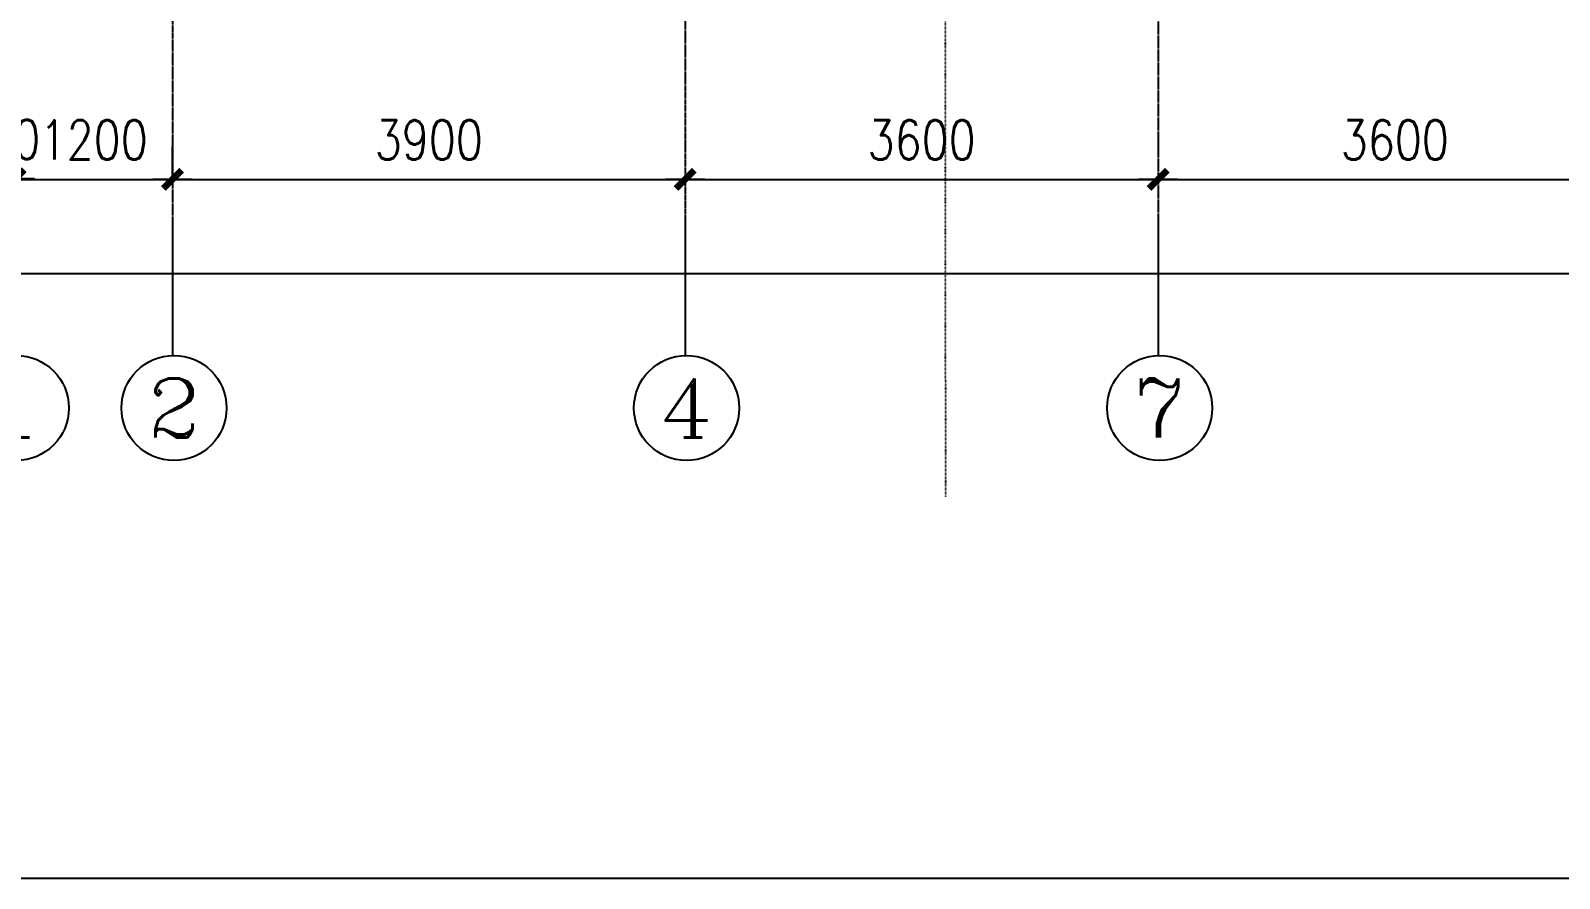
# Model space of a CAD drawing. Extents: x -170759 to 304867, y -311201 to 112352.
# Drawn here: x -96796 to -85164, y -137495 to -131043 of the extents above; entities that cross this region are included whole.
import ezdxf
from ezdxf.enums import TextEntityAlignment as Align

# ---------------------------------------------------------------- set-up
doc = ezdxf.new("R2010")
doc.units = 0
doc.linetypes.add('DOT2', pattern=[0.125, 0, -0.125])
doc.linetypes.add('DOTE', pattern=[2.42, 2, -0.2, 0.02, -0.2])
doc.layers.get('0').update_dxf_attribs({"linetype": 'CONTINUOUS'})
doc.layers.get('DEFPOINTS').update_dxf_attribs({"linetype": 'CONTINUOUS'})
for name, color, linetype in [('AXIS', 3, 'CONTINUOUS'), ('AXIS_TEXT', 7, 'CONTINUOUS'), ('DOTE', 251, 'CONTINUOUS'), ('TC', 253, 'CONTINUOUS')]:
    doc.layers.add(name, color=color, linetype=linetype)
doc.styles.add('COMPLEX', font='COMPLEX')
doc.styles.add('DIM_FONT', font='SIMPLEX.shx', dxfattribs={"width": 0.8})
doc.dimstyles.new('NORMAL', dxfattribs={"dimtxt": 300, "dimasz": 1, "dimexe": 250, "dimexo": 300, "dimgap": 150, "dimtad": 1, "dimdec": 0, "dimzin": 0, "dimdsep": 46, "dimtxsty": 'DIM_FONT', "dimblk": '_DIMX', "dimblk1": '_DIMX', "dimblk2": '_DIMX', "dimsah": 1, "dimcen": 2.5, "dimclrt": 7, "dimadec": 0, "dimazin": 0, "dimtfac": 1, "dimtdec": 0, "dimtix": 1, "dimtmove": 2, "dimatfit": 3, "dimldrblk": '_DIMX', "dimfxl": 0, "dimtolj": 1, "dimtzin": 0, "dimarcsym": 0})

# ---------------------------------------------------------------- blocks, each defined once
blk = doc.blocks.new('_DIMX')
blk.add_line((-150, 0), (150, 0))
at = {"const_width": 50}
blk.add_lwpolyline([(-70, -70), (70, 70)], dxfattribs=at)
blk = doc.blocks.new('_AXISO')
blk.add_circle((0, 0), 0.5)
at = {"layer": 'AXIS_TEXT', "style": 'COMPLEX', "width": 1.041667}
blk.add_attdef('A', text='', height=0.56, dxfattribs=at).set_placement((-0.25, -0.28), (0.25, -0.28), align=Align.FIT)
blk = doc.blocks.new('*D694')
at = {"layer": 'AXIS', "color": 0, "lineweight": -2}
for p, q in [((-96916, -126967), (-96916, -132422)), ((-97146, -130937), (-97146, -132422)), ((-97147, -132172), (-97148, -132172)), ((-96916, -132172), (-97146, -132172)), ((-96915, -132172), (-96914, -132172))]:
    blk.add_line(p, q, dxfattribs=at)
at = {"layer": 'DEFPOINTS', "color": 0}
for p in [(-96916, -126667, 0), (-97146, -130637, 0), (-97146, -132172)]:
    blk.add_point(p, dxfattribs=at)
at = {"layer": 'AXIS', "color": 0, "lineweight": -2}
blk.add_blockref('_DIMX', (-97146, -132172), dxfattribs=at)
at = {"layer": 'AXIS', "color": 0, "lineweight": -2, "rotation": 180}
blk.add_blockref('_DIMX', (-96916, -132172), dxfattribs=at)
at = {"layer": 'AXIS', "color": 7, "insert": (-97031, -131872), "char_height": 300, "attachment_point": 5, "style": 'DIM_FONT'}
blk.add_mtext('\\A1;230', dxfattribs=at)

msp = doc.modelspace()

# ---------------------------------------------------------------- linework, layer by layer
msp.add_lwpolyline([(-105851.41103, -67940.96664), (-7344.01912, -67940.96664), (-7344.01912, -137495.39095), (-105851.41103, -137495.39095)], close=True)
at = {"layer": 'AXIS'}
for p, q in [((-95716.48801, -132474.59961, 0), (-95716.48801, -133515.81529, 0)), ((-91816.48801, -132474.59961, 0), (-91816.48801, -133515.81529, 0)), ((-88216.48801, -132474.59961, 0), (-88216.48801, -133515.81529, 0))]:
    msp.add_line(p, q, dxfattribs=at)
at = {"layer": 'DOTE', "color": 251, "linetype": 'DOT2', "ltscale": 2}
msp.add_line((-89853.3639, -94851.17684), (-89835.8285, -134591.28057), dxfattribs=at)
at = {"layer": 'DOTE', "color": 251, "linetype": 'DOTE', "ltscale": 0.5}
for p, q in [((-91816.48801, -122117.31182, 0), (-91816.48801, -133298.01885, 0)), ((-88216.48801, -122237.31182, 0), (-88216.48801, -133298.01885, 0)), ((-95716.48801, -126317.31182, 0), (-95716.48801, -133298.01885, 0))]:
    msp.add_line(p, q, dxfattribs=at)

# ---------------------------------------------------------------- block references
at = {"layer": 'AXIS'}
ref = msp.add_blockref('_AXISO', (-96905.38142, -133915.66106, 0), dxfattribs=dict(at, xscale=800, yscale=800, zscale=800))
ref.add_attrib('A', '1', dxfattribs={"layer": 'AXIS_TEXT', "height": 448, "style": 'COMPLEX', "width": 2.083333}).set_placement((-97105.38142, -134139.66106, 0), (-96705.38142, -134139.66106, 0), align=Align.FIT)
ref = msp.add_blockref('_AXISO', (-95705.38142, -133915.66106, 0), dxfattribs=dict(at, xscale=800, yscale=800, zscale=800))
ref.add_attrib('A', '2', dxfattribs={"layer": 'AXIS_TEXT', "height": 448, "style": 'COMPLEX', "width": 1.339286}).set_placement((-95905.38142, -134139.66106, 0), (-95505.38142, -134139.66106, 0), align=Align.FIT)
ref = msp.add_blockref('_AXISO', (-91805.38142, -133915.66106, 0), dxfattribs=dict(at, xscale=800, yscale=800, zscale=800))
ref.add_attrib('A', '4', dxfattribs={"layer": 'AXIS_TEXT', "height": 448, "style": 'COMPLEX', "width": 1.171875}).set_placement((-92005.38142, -134139.66106, 0), (-91605.38142, -134139.66106, 0), align=Align.FIT)
ref = msp.add_blockref('_AXISO', (-88205.38142, -133915.66106, 0), dxfattribs=dict(at, xscale=800, yscale=800, zscale=800))
ref.add_attrib('A', '7', dxfattribs={"layer": 'AXIS_TEXT', "height": 448, "style": 'COMPLEX', "width": 1.339286}).set_placement((-88405.38142, -134139.66106, 0), (-88005.38142, -134139.66106, 0), align=Align.FIT)

# ---------------------------------------------------------------- dimensions: what is measured, and where the dimension line sits
dim = msp.add_linear_dim(base=(-97146.48801, -132172.25705), p1=(-96916.48801, -126667.31182, 0), p2=(-97146.48801, -130637.31182, 0), dimstyle='NORMAL', dxfattribs=at)
dim.commit()
dim.dimension.update_dxf_attribs({"geometry": '*D694', "text_midpoint": (-97031.48801, -131872.25705)})
at = {"layer": 'TC'}
for base, p1, p2 in [((-18486.48801, -132890.93521), (-97146.48801, -130937.31182), (-18486.48801, -130637.31182)), ((-95716.48801, -132175.56494), (-96916.48801, -132474.59961, 0), (-95716.48801, -132474.59961, 0))]:
    msp.add_linear_dim(base=base, p1=p1, p2=p2, dimstyle='NORMAL', dxfattribs=at).render()
for base, p1, p2 in [((-91816.48801, -132175.56494), (-95716.48801, -132474.59961, 0), (-91816.48801, -132175.56494, 0)), ((-88216.48801, -132175.56494), (-91816.48801, -132175.56494, 0), (-88216.48801, -132175.56494, 0)), ((-84616.48801, -132175.56494), (-88216.48801, -132175.56494, 0), (-84616.48801, -132175.56494, 0))]:
    msp.add_linear_dim(base=base, p1=p1, p2=p2, dimstyle='NORMAL', override={"dimse1": 1}, dxfattribs=at).render()

doc.saveas('drawing.dxf')
